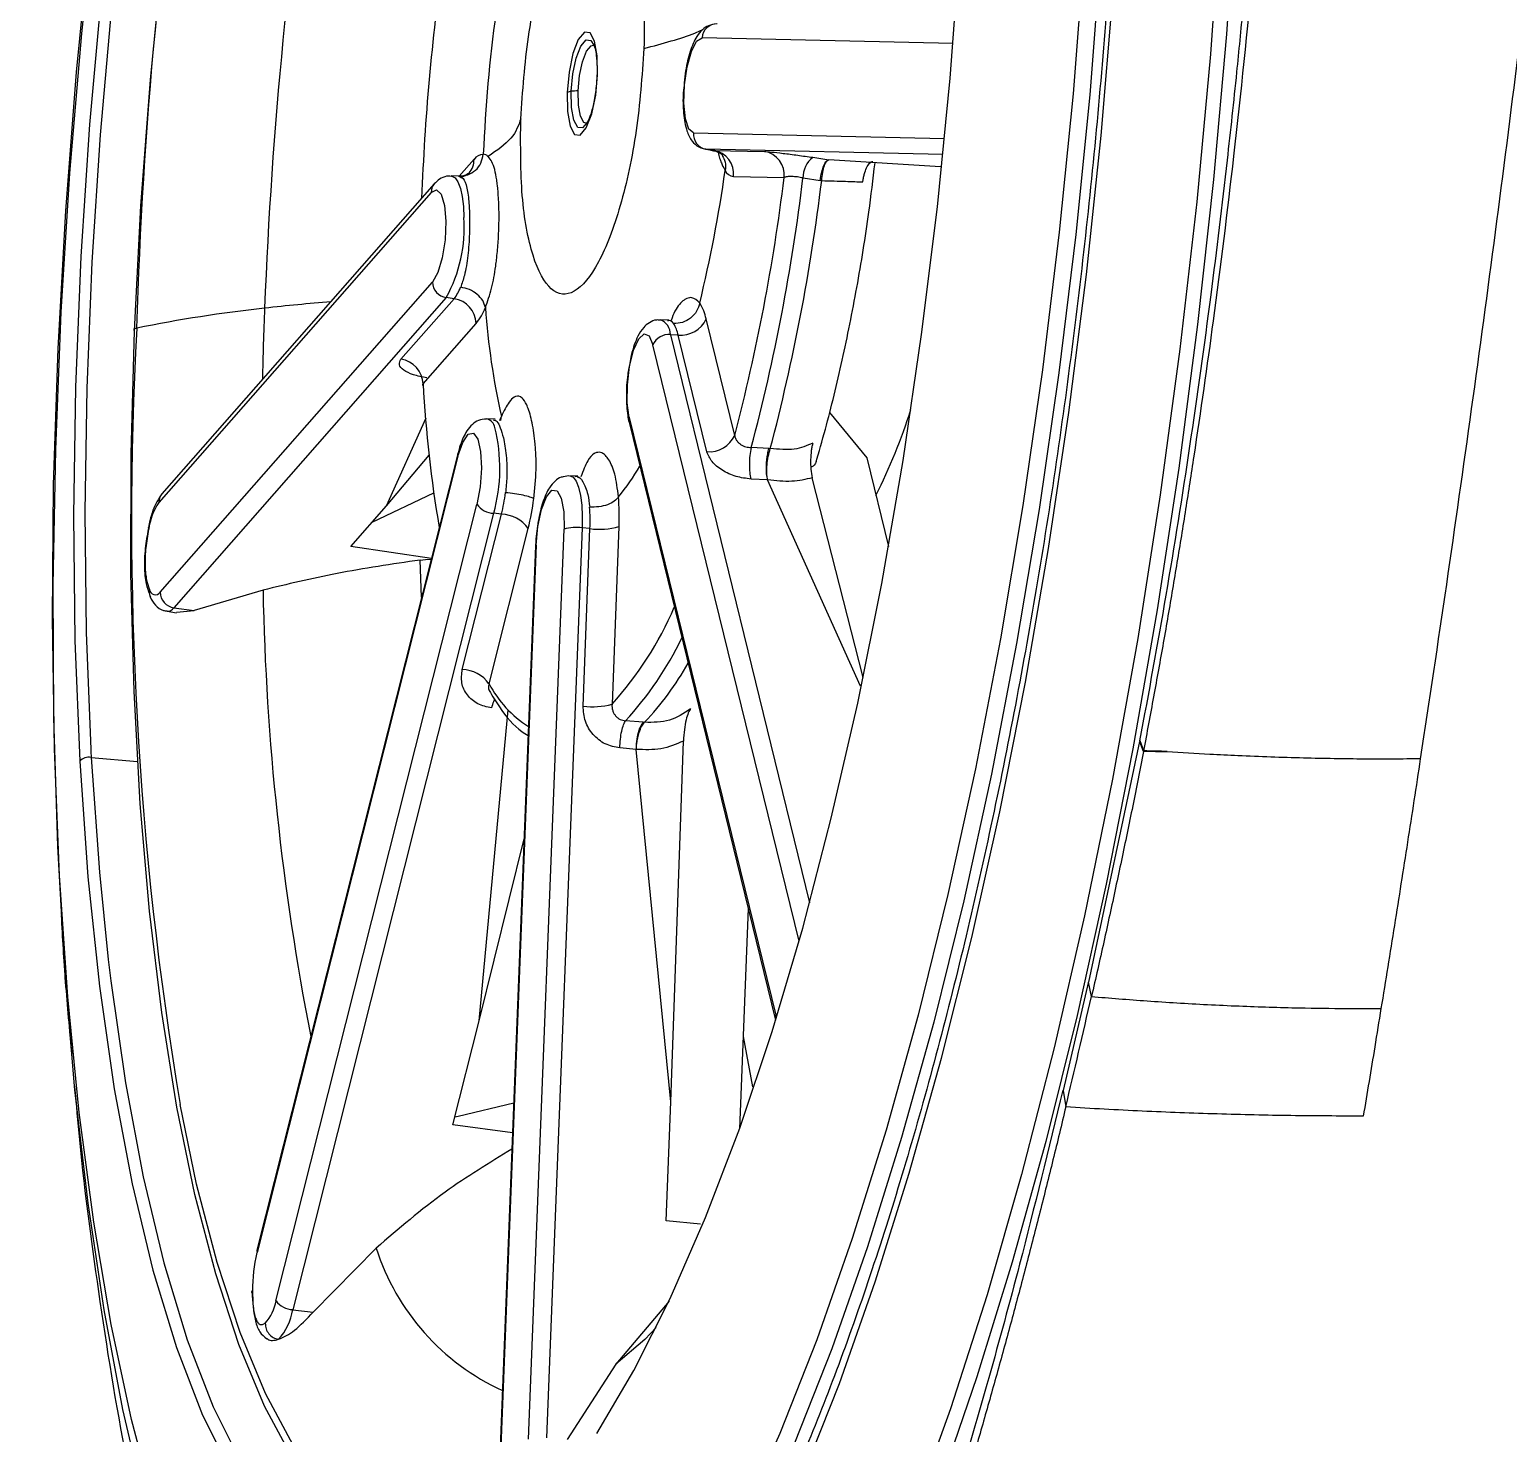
# Model space of a CAD drawing. Extents: x 526 to 610, y 679 to 808.
# Drawn here: x 600.71 to 602.635, y 717.731 to 719.559 of the extents above; entities that cross this region are included whole.
import ezdxf

# ---------------------------------------------------------------- set-up
doc = ezdxf.new("R2010")
doc.units = 0
doc.header["$MEASUREMENT"] = 0
doc.layers.add('1', color=4, linetype='Continuous')

# ---------------------------------------------------------------- blocks, each defined once
blk = doc.blocks.new('JETSETTER LX')
at = {"layer": '1', "color": 3, "linetype": 'Continuous', "lineweight": 25}
for p, q in [((75.785, 22.6638), (75.4582, 22.6712)), ((75.4472, 22.5473), (75.7739, 22.5398)), ((75.1613, 22.5128), (75.1419, 22.4907)), ((75.4625, 22.5261), (75.4725, 22.5246)), ((75.4633, 22.526), (75.4625, 22.5261)), ((75.4633, 22.526), (75.4733, 22.5245)), ((75.7718, 22.519), (75.4633, 22.526)), ((75.4725, 22.5246), (75.4733, 22.5245)), ((75.4733, 22.5245), (75.5394, 22.523)), ((75.6024, 22.5154), (75.6234, 22.5122)), ((75.7687, 22.503), (75.6234, 22.5122)), ((75.1419, 22.4907), (75.1532, 22.4925)), ((75.1095, 22.4808), (74.7549, 22.0769)), ((75.1416, 22.4907), (75.1315, 22.4911)), ((75.1419, 22.4907), (75.1447, 22.489)), ((75.4991, 22.4905), (75.5651, 22.489)), ((75.5897, 22.4885), (75.6121, 22.4852)), ((75.614, 22.4851), (75.6121, 22.4852)), ((75.1055, 22.4696), (74.7509, 22.0657)), ((74.7525, 21.9489), (75.1071, 22.3529)), ((75.1252, 22.3327), (74.7706, 21.9288)), ((75.0661, 22.2525), (75.1353, 22.3313)), ((75.1353, 22.3313), (75.1252, 22.3327)), ((75.4148, 22.3034), (75.404, 22.3038)), ((75.5007, 22.1532), (75.4635, 22.3051)), ((75.095, 22.2203), (75.1642, 22.2991)), ((75.4272, 22.2839), (75.417, 22.2844)), ((75.417, 22.2844), (75.5983, 21.5444)), ((75.4644, 22.132), (75.4272, 22.2839)), ((75.5845, 21.4946), (75.3943, 22.2712)), ((75.0472, 22.0613), (75.0991, 22.1762)), ((75.1887, 22.1742), (75.1779, 22.1746)), ((75.1964, 22.1727), (75.1969, 22.1779)), ((75.3631, 22.1703), (75.5538, 21.3916)), ((75.3634, 22.1767), (75.5541, 21.398)), ((75.624, 22.1829), (75.6726, 22.1242)), ((75.1401, 22.1291), (74.8784, 21.0918)), ((75.0472, 22.0613), (75.1028, 22.1273)), ((75.5452, 22.1363), (75.5224, 22.1374)), ((75.5452, 22.1363), (75.5471, 22.136)), ((75.1404, 22.1261), (74.8787, 21.0888)), ((75.6726, 22.1242), (75.7009, 22.0086)), ((75.2848, 22.1005), (75.2773, 22.0991)), ((75.2963, 22.1002), (75.2856, 22.1006)), ((75.5436, 22.0952), (75.5221, 22.0963)), ((75.6645, 21.8264), (75.5436, 22.0952)), ((75.668, 21.8379), (75.6017, 22.0979)), ((75.0285, 22.04), (75.1089, 22.0783)), ((74.9034, 21.0261), (75.1651, 22.0634)), ((75.1868, 22.0518), (74.9252, 21.0145)), ((75.0009, 22.0086), (75.0472, 22.0613)), ((75.146, 21.8482), (75.197, 22.0506)), ((75.197, 22.0506), (75.1868, 22.0518)), ((75.1808, 21.8297), (75.2318, 22.032)), ((75.2322, 20.8458), (75.2785, 22.0311)), ((75.3021, 22.0327), (75.2558, 20.8474)), ((75.3123, 22.0319), (75.3021, 22.0327)), ((75.3033, 21.8007), (75.3123, 22.0319)), ((75.35, 22.0344), (75.341, 21.8032)), ((75.1057, 21.9928), (75.0009, 22.0086)), ((75.2414, 22.0094), (75.1951, 20.8241)), ((75.2422, 22.0104), (75.1959, 20.8251)), ((75.093, 21.9425), (75.0911, 21.9909)), ((74.7393, 21.9443), (74.7401, 21.9417)), ((74.8865, 21.9517), (74.7969, 21.925)), ((74.7615, 21.9241), (74.7737, 21.9223)), ((74.7706, 21.9288), (74.7969, 21.925)), ((74.7737, 21.9229), (74.7969, 21.925)), ((75.168, 21.3907), (75.2058, 21.7956)), ((75.3816, 21.7797), (75.3586, 21.7815)), ((75.3816, 21.7797), (75.3834, 21.7795)), ((75.3726, 21.7443), (75.351, 21.7461)), ((75.4176, 21.285), (75.3726, 21.7443)), ((75.4176, 21.285), (75.4339, 21.755)), ((76.0279, 21.7545), (75.9613, 21.441)), ((76.0332, 21.7416), (76.0284, 21.7541)), ((76.0334, 21.7423), (76.0286, 21.7552)), ((74.6628, 21.7337), (74.7231, 21.7286)), ((75.168, 21.3907), (75.2265, 21.6278)), ((75.5182, 21.5371), (75.507, 21.2502)), ((75.9615, 21.4419), (75.9284, 21.3)), ((75.9653, 21.4224), (75.9615, 21.441)), ((75.555, 21.3948), (75.5541, 21.398)), ((75.1338, 21.2554), (75.168, 21.3907)), ((75.5117, 21.3705), (75.524, 21.3048)), ((75.9286, 21.3), (75.9319, 21.2785)), ((75.1407, 21.2665), (75.213, 21.2838)), ((75.4116, 21.1303), (75.4176, 21.285)), ((75.1364, 21.2657), (75.1407, 21.2665)), ((75.2115, 21.245), (75.1338, 21.2554)), ((75.4564, 21.1259), (75.4116, 21.1303)), ((75.0339, 21.0947), (74.9518, 21.0113)), ((74.9252, 21.0145), (74.9518, 21.0113)), ((75.4152, 21.0257), (75.3461, 20.9436)), ((75.3461, 20.9436), (75.2825, 20.8452))]:
    blk.add_line(p, q, dxfattribs=at)
at = {"layer": '1', "color": 3, "linetype": 'Continuous', "lineweight": 25, "flags": 128}
for points in [[(75.4345, 20.4951), (75.4869, 20.5837), (75.5384, 20.6843), (75.5885, 20.7961), (75.637, 20.9185), (75.6836, 21.0508), (75.728, 21.1922), (75.7701, 21.342), (75.8094, 21.4991), (75.8459, 21.6628), (75.8792, 21.8319), (75.9093, 22.0057), (75.9358, 22.183), (75.9587, 22.3627), (75.9779, 22.544), (75.9931, 22.7256)], [(75.9771, 22.7782), (75.963, 22.5966), (75.9449, 22.415), (75.9229, 22.2347), (75.8972, 22.0566), (75.8678, 21.882), (75.835, 21.7119), (75.7989, 21.5472), (75.7599, 21.3891), (75.7181, 21.2386), (75.6738, 21.0964), (75.6273, 20.9636), (75.5788, 20.8408), (75.5286, 20.729), (75.4772, 20.6287), (75.4247, 20.5406)], [(75.9554, 22.7788), (75.9414, 22.5983), (75.9234, 22.4179), (75.9015, 22.2386), (75.8759, 22.0617), (75.8467, 21.8881), (75.8141, 21.719), (75.7783, 21.5553), (75.7395, 21.3982), (75.698, 21.2485), (75.6539, 21.1072), (75.6077, 20.9752), (75.5595, 20.8532), (75.5096, 20.742), (75.4585, 20.6423), (75.4501, 20.6273)], [(74.6691, 22.8577), (74.65, 22.6765), (74.6347, 22.4949), (74.6234, 22.3139), (74.6162, 22.1347), (74.613, 21.9583), (74.6139, 21.7857), (74.619, 21.6179), (74.6281, 21.4559), (74.6412, 21.3007), (74.6582, 21.1531), (74.6791, 21.0141), (74.7037, 20.8844), (74.7319, 20.7648), (74.7634, 20.656), (74.7982, 20.5586), (74.836, 20.4732), (74.869, 20.4127)], [(74.9204, 20.3977), (74.8966, 20.4267), (74.8545, 20.4906), (74.815, 20.5675), (74.7785, 20.657), (74.7452, 20.7585), (74.7152, 20.8714), (74.6888, 20.995), (74.6661, 21.1285), (74.6472, 21.2711), (74.6323, 21.422), (74.6215, 21.5802), (74.6148, 21.7448), (74.6122, 21.9146), (74.6139, 22.0888), (74.6197, 22.2662), (74.6296, 22.4457), (74.6436, 22.6262), (74.6616, 22.8067)], [(75.321, 20.8533), (75.3695, 20.9352), (75.4169, 21.0291), (75.4629, 21.1346), (75.5072, 21.2507), (75.5494, 21.3767), (75.5893, 21.5116), (75.6265, 21.6545), (75.6609, 21.8044), (75.6921, 21.9601), (75.7199, 22.1205), (75.7441, 22.2846), (75.7646, 22.4511), (75.7812, 22.6187), (75.7938, 22.7864)], [(74.689, 22.7111), (74.6743, 22.5448), (74.6636, 22.3789), (74.6571, 22.2148), (74.6546, 22.0536), (74.6563, 21.8964), (74.6622, 21.7444)], [(74.7191, 22.2896), (74.7274, 22.4524), (74.7398, 22.6163), (74.7561, 22.7802), (74.7762, 22.9428), (74.8, 23.1031), (74.8272, 23.2599), (74.8578, 23.412), (74.8914, 23.5584), (74.9279, 23.6979), (74.9669, 23.8296), (75.0082, 23.9526), (75.0516, 24.0659), (75.0966, 24.1687), (75.1429, 24.2603), (75.1903, 24.3401), (75.2383, 24.4074), (75.2867, 24.4618), (75.3351, 24.5029), (75.3831, 24.5303), (75.428, 24.5436)], [(75.1258, 24.3843), (75.076, 24.3), (75.0273, 24.2029), (74.9801, 24.0938), (74.9348, 23.9734), (74.8917, 23.8427), (74.8511, 23.7027), (74.8133, 23.5545), (74.7787, 23.3991), (74.7474, 23.2378), (74.7198, 23.0718), (74.696, 22.9023), (74.6762, 22.7307), (74.6605, 22.5582), (74.6492, 22.3862), (74.6422, 22.216), (74.6397, 22.0488), (74.6415, 21.886), (74.6479, 21.7287)], [(76.1539, 22.865), (76.141, 22.676), (76.1241, 22.4866), (76.1034, 22.2978), (76.0789, 22.1106), (76.0508, 21.926), (76.0193, 21.7451), (75.9844, 21.5687), (75.9465, 21.3978), (75.9057, 21.2334), (75.8622, 21.0762), (75.8162, 20.9272), (75.7681, 20.7871)], [(76.1392, 23.7629), (76.1466, 23.5878), (76.1498, 23.4071), (76.1487, 23.2219), (76.1434, 23.0333), (76.1338, 22.8423), (76.1201, 22.6499), (76.1023, 22.4573), (76.0805, 22.2655), (76.0549, 22.0756), (76.0255, 21.8886), (75.9926, 21.7056), (75.9563, 21.5276), (75.9168, 21.3557), (75.8744, 21.1907), (75.8293, 21.0337), (75.7817, 20.8854), (75.7319, 20.7467), (75.6802, 20.6184), (75.6268, 20.5012), (75.5722, 20.3957), (75.5165, 20.3026)], [(75.3222, 22.6227), (75.3217, 22.6475), (75.3182, 22.6667), (75.3124, 22.6775), (75.305, 22.6783), (75.2971, 22.6688), (75.2901, 22.6506), (75.285, 22.6265), (75.2825, 22.6)], [(75.2878, 22.6014), (75.29, 22.624), (75.2944, 22.6447), (75.3004, 22.6603), (75.3071, 22.6684), (75.3134, 22.6677), (75.3174, 22.6614)], [(75.4472, 22.5473), (75.4409, 22.5521), (75.4365, 22.5657), (75.4345, 22.5859), (75.4352, 22.6097), (75.4387, 22.6333), (75.4443, 22.6534), (75.4511, 22.6667), (75.4582, 22.6712)], [(75.2968, 22.6019), (75.2987, 22.6218), (75.3026, 22.6399), (75.3078, 22.6536), (75.3137, 22.6607), (75.3169, 22.6613)], [(75.2825, 22.6), (75.283, 22.5752), (75.2864, 22.556), (75.2923, 22.5451), (75.2997, 22.5444), (75.3075, 22.5538), (75.3145, 22.572), (75.3197, 22.5962), (75.3222, 22.6227)], [(75.3088, 22.5609), (75.3026, 22.5538), (75.2963, 22.5544), (75.2912, 22.5637), (75.2883, 22.5802), (75.2878, 22.6014)], [(75.3082, 22.5596), (75.3042, 22.5608), (75.2998, 22.5689), (75.2972, 22.5834), (75.2968, 22.6019)], [(75.1055, 22.4696), (75.1126, 22.4732), (75.1187, 22.4673), (75.1229, 22.4528), (75.1246, 22.4321), (75.1235, 22.4081), (75.1198, 22.3847), (75.114, 22.3653), (75.1071, 22.3529)], [(75.1315, 22.4911), (75.1324, 22.491), (75.1366, 22.4887), (75.1404, 22.4833), (75.1436, 22.475), (75.146, 22.4643), (75.1475, 22.4514), (75.1482, 22.437)], [(75.0613, 20.6908), (75.048, 20.6965), (75.0048, 20.7245), (74.9636, 20.7661), (74.9248, 20.821), (74.8886, 20.8889), (74.8552, 20.9691), (74.8249, 21.0612), (74.7979, 21.1645), (74.7744, 21.2782), (74.7546, 21.4015), (74.7386, 21.5335), (74.7266, 21.6734), (74.7186, 21.82), (74.7146, 21.9723), (74.7148, 22.1292), (74.7191, 22.2896)], [(74.722, 22.2929), (74.7207, 22.2925), (74.7197, 22.2922), (74.7189, 22.2918), (74.7184, 22.2914), (74.7181, 22.291), (74.7182, 22.2905), (74.7185, 22.2901), (74.7191, 22.2896)], [(75.3634, 22.1767), (75.3608, 22.1957), (75.361, 22.219), (75.3639, 22.243), (75.369, 22.2641), (75.3757, 22.2791), (75.3828, 22.2857), (75.3893, 22.283), (75.3943, 22.2712)], [(75.1969, 22.1779), (75.1955, 22.1746), (75.1945, 22.1723)], [(75.1404, 22.1261), (75.1465, 22.1441), (75.1535, 22.1547), (75.1605, 22.1561), (75.1662, 22.1482), (75.1699, 22.1321), (75.171, 22.1104), (75.1693, 22.0862), (75.1651, 22.0634)], [(75.1404, 22.1261), (75.14, 22.1279), (75.1401, 22.1291)], [(75.2854, 22.1006), (75.286, 22.1006), (75.2903, 22.0986), (75.2941, 22.0935), (75.2973, 22.0856), (75.2998, 22.0751), (75.3015, 22.0625), (75.3022, 22.0481), (75.3021, 22.0327)], [(75.2422, 22.0104), (75.2445, 22.0346), (75.2492, 22.0566), (75.2556, 22.0732), (75.2628, 22.0819), (75.2695, 22.0812), (75.2749, 22.0713), (75.2781, 22.0537), (75.2785, 22.0311)], [(75.2422, 22.0104), (75.2415, 22.0097), (75.2414, 22.0094)], [(74.6479, 21.7287), (74.6586, 21.5782), (74.6736, 21.4357), (74.6927, 21.3021), (74.716, 21.1786), (74.743, 21.066), (74.7738, 20.9652), (74.8079, 20.8771), (74.8453, 20.8021), (74.8855, 20.741), (74.9282, 20.6942), (74.9732, 20.6621), (75.0001, 20.6503)], [(74.6628, 21.7337), (74.6734, 21.5843), (74.6849, 21.4708)], [(74.6849, 21.4708), (74.6883, 21.4427), (74.7073, 21.31), (74.7304, 21.1873), (74.7573, 21.0755), (74.7878, 20.9754), (74.8217, 20.8878), (74.8588, 20.8134), (74.8987, 20.7528), (74.9412, 20.7063), (74.9859, 20.6743), (75.0325, 20.6572), (75.0807, 20.6549), (75.13, 20.6677), (75.1801, 20.6952), (75.2306, 20.7374), (75.2427, 20.7496)], [(75.1624, 20.7055), (75.1381, 20.7002), (75.0923, 20.7004), (75.0478, 20.7145), (75.0051, 20.7422), (74.9643, 20.7835), (74.9258, 20.8379), (74.8899, 20.9051), (74.8568, 20.9846), (74.8268, 21.0758), (74.8001, 21.1781), (74.7785, 21.2816)], [(74.8784, 21.0918), (74.8783, 21.0906), (74.8787, 21.0888)], [(75.3986, 20.9912), (75.3835, 20.9757), (75.3461, 20.9436)]]:
    blk.add_lwpolyline(points, dxfattribs=at)
at = {"layer": '1', "color": 3, "linetype": 'Continuous', "lineweight": 25}
for centre, radius, start, end in [((80.6414, 22.1226), 5.9219, 163.30831, 178.35221), ((80.9076, 22.082), 6.0237, 171.08925, 177.74652), ((78.0854, 22.3487), 2.9945, 171.8906, 177.8304), ((77.2018, 22.4321), 2.0303, 172.3187, 177.5365), ((75.4774, 22.6699), 0.0192, 88.8358, 176.0484), ((75.2893, 22.5848), 0.0166, 94.9283, 114.2358), ((75.2967, 22.5304), 0.0715, 89.8974, 97.1138), ((75.4666, 22.5452), 0.0195, 173.9345, 260.3106), ((75.1349, 22.5121), 0.0264, 319.0404, 1.4328), ((75.1739, 22.5039), 0.0154, 92.0927, 145.0382), ((75.4681, 22.4938), 0.0312, 353.9345, 80.3106), ((75.5341, 22.4923), 0.0312, 353.9345, 80.3106), ((75.6232, 22.489), 0.0336, 128.3168, 180.9548), ((73.7605, 22.74), 1.7446, 346.2609, 352.0355), ((75.5009, 22.5044), 0.014, 205.9704, 262.4252), ((75.122, 22.47), 0.0165, 139.023, 181.4329), ((73.0194, 22.8029), 2.565, 345.3266, 352.9699), ((72.9858, 22.8056), 2.6231, 345.2412, 353.0553), ((73.0099, 22.8033), 2.6235, 345.2643, 353.0322), ((74.9587, 22.4241), 0.1899, 331.2277, 3.8781), ((75.1283, 22.3537), 0.0212, 182.3274, 261.5591), ((75.092, 22.366), 0.0555, 321.2189, 339.1057), ((75.0835, 20.5271), 1.8024, 96.2092, 101.5703), ((80.5744, 22.0965), 5.6902, 177.7601, 178.6972), ((75.2084, 19.4949), 2.842, 94.7149, 96.4609), ((75.1303, 22.2977), 0.0339, 2.3274, 81.5591), ((75.1044, 22.3471), 0.0767, 321.2189, 339.1059), ((76.1182, 22.3856), 0.9444, 183.9959, 192.6992), ((75.4032, 22.2926), 0.0616, 11.6308, 32.3508), ((75.3967, 22.2849), 0.0203, 358.7127, 68.8625), ((75.4306, 22.3198), 0.0361, 264.6284, 335.8421), ((79.3302, 22.0431), 4.6149, 176.8983, 189.4983), ((75.4149, 22.262), 0.0226, 84.6284, 155.8421), ((75.3835, 22.2749), 0.0446, 11.6313, 32.3482), ((75.0611, 22.2189), 0.0339, 2.3274, 81.5591), ((76.7183, 22.3071), 1.6256, 183.0622, 189.6967), ((74.9977, 22.4203), 0.7688, 333.3195, 342.3313), ((75.1747, 22.1611), 0.0139, 9.5105, 76.3499), ((75.3744, 22.173), 0.0116, 161.1245, 193.4699), ((74.9758, 22.1104), 0.2191, 344.4782, 13.9996), ((75.4678, 22.168), 0.0361, 264.6284, 335.8421), ((75.1289, 22.2547), 0.2856, 320.527, 330.3171), ((74.7674, 22.0661), 0.0165, 139.0992, 181.4322), ((74.9518, 22.1115), 0.2527, 346.0534, 352.5351), ((74.893, 22.1162), 0.3491, 346.0535, 352.537), ((75.0205, 22.0484), 0.3299, 357.5699, 4.3034), ((74.8194, 22.0196), 0.0826, 146.0445, 171.8955), ((75.1878, 22.0797), 0.0279, 215.7713, 268.131), ((75.1956, 22.0059), 0.0447, 35.7713, 88.131), ((75.0737, 22.042), 0.2388, 357.57, 4.3012), ((75.2941, 21.9761), 0.0572, 81.959, 105.7751), ((75.3251, 22.1225), 0.0916, 261.959, 285.7751), ((74.7463, 21.9533), 0.00759, 184.9171, 325.1432), ((74.7737, 21.9498), 0.0212, 182.3274, 261.5591), ((78.232, 22.0158), 3.3461, 181.0982, 191.1201), ((74.7618, 21.9346), 0.0105, 268.3717, 326.2458), ((75.0026, 22.1101), 0.4568, 317.796, 336.6858), ((75.0375, 22.0786), 0.4374, 317.2284, 334.3676), ((75.1445, 21.8036), 0.0447, 35.7713, 88.131), ((75.0994, 22.0471), 0.3902, 316.7105, 330.7787), ((75.3111, 21.8986), 0.1474, 207.8746, 237.6468), ((75.3161, 21.8913), 0.0916, 261.959, 285.7751), ((79.6551, 22.0098), 5, 183.0426, 183.1649), ((74.6595, 21.7188), 0.0153, 77.7615, 139.4527), ((75.5651, 21.3943), 0.0116, 161.125, 193.4415), ((75.0827, 21.0392), 0.21, 166.3423, 180.0638), ((75.3257, 21.1878), 0.3063, 197.6989, 245.4445), ((74.8482, 21.0345), 0.0559, 317.5352, 351.3325), ((74.9261, 21.0424), 0.0279, 215.7713, 268.131), ((74.8525, 21.0256), 0.0735, 317.5352, 351.3325)]:
    blk.add_arc(centre, radius, start, end, dxfattribs=at)
for points, knots in [([(76.3436, 31.9002), (76.3492, 31.8663), (76.3604, 31.7985), (76.3767, 31.6969), (76.3927, 31.5955), (76.4083, 31.4943), (76.4236, 31.3933), (76.4385, 31.2926), (76.453, 31.192), (76.4671, 31.0916), (76.481, 30.9915), (76.4944, 30.8915), (76.5075, 30.7918), (76.5203, 30.6923), (76.5327, 30.593), (76.5447, 30.494), (76.5565, 30.3951), (76.5678, 30.2965), (76.5789, 30.1981), (76.5896, 30.1), (76.5999, 30.002), (76.61, 29.9043), (76.6197, 29.8069), (76.6291, 29.7096), (76.6381, 29.6126), (76.6469, 29.5159), (76.6553, 29.4193), (76.6634, 29.3231), (76.6712, 29.227), (76.6787, 29.1312), (76.6858, 29.0357), (76.6927, 28.9403), (76.6993, 28.8453), (76.7055, 28.7505), (76.7115, 28.6559), (76.7171, 28.5616), (76.7225, 28.4675), (76.7276, 28.3737), (76.7324, 28.2801), (76.7369, 28.1868), (76.7411, 28.0938), (76.745, 28.001), (76.7487, 27.9084), (76.7521, 27.8162), (76.7552, 27.7241), (76.758, 27.6324), (76.7606, 27.5409), (76.7628, 27.4496), (76.7649, 27.3587), (76.7666, 27.268), (76.7681, 27.1775), (76.7694, 27.0873), (76.7704, 26.9974), (76.7711, 26.9078), (76.7719, 26.7623), (76.7719, 26.5614), (76.7699, 26.3055), (76.7659, 26.0511), (76.7599, 25.7982), (76.752, 25.5469), (76.7422, 25.2971), (76.7306, 25.0489), (76.7172, 24.8021), (76.702, 24.5569), (76.6851, 24.3133), (76.6665, 24.0711), (76.6462, 23.8305), (76.6242, 23.5913), (76.6007, 23.3537), (76.5756, 23.1176), (76.549, 22.883), (76.5209, 22.6499), (76.4913, 22.4183), (76.4602, 22.1882), (76.4278, 21.9595), (76.4049, 21.8077), (76.3935, 21.732)], [0, 0, 0, 0, 0.010103, 0.020181, 0.030234, 0.040262, 0.050265, 0.060242, 0.070194, 0.08012, 0.090021, 0.099897, 0.109747, 0.119571, 0.12937, 0.139143, 0.148891, 0.158613, 0.168309, 0.177979, 0.187623, 0.197242, 0.206835, 0.216402, 0.225942, 0.235457, 0.244946, 0.254409, 0.263846, 0.273257, 0.282641, 0.292, 0.301332, 0.310639, 0.319919, 0.329172, 0.3384, 0.347601, 0.356776, 0.365925, 0.375047, 0.384144, 0.393213, 0.402257, 0.411274, 0.420265, 0.429229, 0.438167, 0.447078, 0.455963, 0.464822, 0.473654, 0.48246, 0.491239, 0.499993, 0.525205, 0.550268, 0.575184, 0.599953, 0.624577, 0.649058, 0.673397, 0.697595, 0.721655, 0.745576, 0.769361, 0.793011, 0.816527, 0.839911, 0.863164, 0.886287, 0.909282, 0.932149, 0.95489, 0.977507, 1, 1, 1, 1]), ([(76.0334, 21.7423), (76.0357, 21.7541), (76.0401, 21.7776), (76.0466, 21.8128), (76.053, 21.848), (76.0593, 21.8831), (76.0654, 21.9181), (76.0713, 21.953), (76.0771, 21.9878), (76.0828, 22.0225), (76.0883, 22.0571), (76.0937, 22.0916), (76.1062, 22.1732), (76.1264, 22.3148), (76.1528, 22.5275), (76.1735, 22.7299), (76.1897, 22.9224), (76.2018, 23.1002), (76.2209, 23.4868), (76.2212, 23.868), (76.2027, 24.224), (76.1894, 24.4005), (76.1725, 24.5686), (76.1525, 24.7261), (76.1291, 24.8801), (76.1022, 25.0302), (76.0711, 25.1772), (76.0249, 25.3648), (75.9624, 25.5682), (75.8917, 25.7429), (75.8345, 25.8583), (75.7923, 25.931), (75.7444, 26.0024), (75.6892, 26.0711), (75.6211, 26.1349), (75.5512, 26.1796), (75.4864, 26.2024), (75.4274, 26.2087), (75.3557, 26.2016), (75.2658, 26.1652), (75.1782, 26.0933), (75.1083, 26.0138), (75.0367, 25.917), (74.9513, 25.7713), (74.8706, 25.5956), (74.8108, 25.4432), (74.7506, 25.2736), (74.6933, 25.0878), (74.6394, 24.8878), (74.5878, 24.6787), (74.5397, 24.4563), (74.4955, 24.2235), (74.464, 24.0425), (74.4349, 23.8593), (74.4091, 23.6803), (74.3846, 23.4922), (74.3634, 23.3114), (74.3421, 23.1087), (74.3255, 22.9289), (74.3087, 22.7201), (74.2978, 22.5596), (74.2898, 22.4209), (74.2855, 22.3377), (74.2817, 22.2588), (74.2785, 22.184), (74.2767, 22.1357), (74.2758, 22.1123)], [0, 0, 0, 0, 0.002902, 0.00579, 0.008665, 0.011526, 0.014374, 0.017208, 0.020029, 0.022836, 0.02563, 0.028411, 0.031179, 0.045332, 0.062469, 0.082126, 0.09369, 0.108576, 0.124849, 0.187304, 0.202872, 0.218461, 0.234991, 0.249749, 0.263882, 0.281029, 0.296609, 0.312181, 0.34626, 0.374727, 0.390656, 0.405887, 0.416943, 0.437156, 0.458033, 0.479296, 0.49963, 0.515124, 0.530904, 0.562207, 0.593381, 0.607973, 0.624661, 0.658144, 0.687146, 0.702769, 0.718426, 0.749732, 0.765344, 0.780918, 0.812177, 0.827834, 0.843489, 0.859516, 0.87467, 0.888347, 0.90593, 0.918673, 0.937238, 0.948976, 0.968494, 0.975444, 0.982069, 0.988371, 0.994348, 1, 1, 1, 1]), ([(74.4799, 22.1337), (74.4849, 22.2545), (74.4952, 22.5007), (74.5191, 22.8317), (74.5454, 23.1188), (74.5717, 23.3619), (74.5976, 23.569), (74.6219, 23.7428), (74.6429, 23.8813), (74.6651, 24.0178), (74.6887, 24.1521), (74.7159, 24.2973), (74.7375, 24.4038), (74.7525, 24.4743), (74.7577, 24.4982), (74.763, 24.5223), (74.7684, 24.5468), (74.774, 24.5716), (74.7784, 24.5909), (74.7832, 24.6115), (74.7896, 24.6392), (74.7988, 24.6776), (74.8098, 24.7226), (74.822, 24.7708), (74.8364, 24.826), (74.8562, 24.8992), (74.8792, 24.98), (74.9033, 25.0593), (74.9249, 25.1269), (74.947, 25.1931), (74.9707, 25.2601), (74.9944, 25.3234), (75.0242, 25.3988), (75.0614, 25.4852), (75.1072, 25.58), (75.1536, 25.6646), (75.2065, 25.7492), (75.2653, 25.8276), (75.3309, 25.896), (75.3976, 25.9463), (75.4654, 25.9782), (75.5328, 25.9914), (75.5981, 25.9847), (75.6463, 25.9707), (75.6721, 25.9536), (75.6774, 25.9501)], [0, 0, 0, 0, 0.058693, 0.119579, 0.159273, 0.197975, 0.238665, 0.262317, 0.286046, 0.309853, 0.333741, 0.357709, 0.389035, 0.39352, 0.398095, 0.402758, 0.40751, 0.41235, 0.41728, 0.418936, 0.424506, 0.433784, 0.44203, 0.451928, 0.463479, 0.476685, 0.498687, 0.516726, 0.530794, 0.546284, 0.564745, 0.58129, 0.595915, 0.626155, 0.656078, 0.685683, 0.714966, 0.75554, 0.79418, 0.833913, 0.874477, 0.914208, 0.953097, 0.990402, 1, 1, 1, 1]), ([(75.6856, 25.9463), (75.697, 25.9382), (75.7179, 25.9234), (75.7475, 25.8918), (75.772, 25.8609), (75.7927, 25.8315), (75.8108, 25.8037), (75.8301, 25.7716), (75.8513, 25.7337), (75.8759, 25.6855), (75.9023, 25.6285), (75.9285, 25.566), (75.9532, 25.5016), (75.9813, 25.4214), (76.0122, 25.3233), (76.0463, 25.1987), (76.0795, 25.0583), (76.1125, 24.8929), (76.1437, 24.6999), (76.171, 24.4784), (76.1916, 24.2368), (76.2042, 23.9873), (76.2094, 23.742), (76.2081, 23.5051), (76.2015, 23.279), (76.1922, 23.096), (76.183, 22.9575), (76.1759, 22.8635), (76.1691, 22.7821), (76.162, 22.7046), (76.1533, 22.6159), (76.1399, 22.4914), (76.1202, 22.3286), (76.0937, 22.1394), (76.063, 21.9453), (76.0397, 21.8184), (76.028, 21.7552)], [0, 0, 0, 0, 0.037797, 0.069485, 0.095027, 0.114366, 0.132088, 0.147584, 0.165803, 0.186759, 0.210168, 0.233206, 0.255161, 0.276023, 0.310381, 0.342887, 0.378713, 0.418221, 0.461394, 0.508255, 0.558054, 0.606062, 0.651504, 0.694355, 0.73459, 0.772079, 0.790711, 0.807085, 0.8212, 0.833102, 0.847454, 0.867333, 0.897854, 0.932219, 0.966266, 1, 1, 1, 1]), ([(75.5747, 24.9269), (75.5823, 24.9261), (75.6024, 24.9239), (75.6357, 24.9082), (75.675, 24.88), (75.7143, 24.8383), (75.7519, 24.7855), (75.7879, 24.7214), (75.822, 24.6459), (75.854, 24.5595), (75.8835, 24.4624), (75.9103, 24.3553), (75.9341, 24.2386), (75.9549, 24.113), (75.9725, 23.9793), (75.9866, 23.8381), (75.9972, 23.6903), (76.0043, 23.5367), (76.0078, 23.3781), (76.0077, 23.2153), (76.0039, 23.0493), (75.9966, 22.8809), (75.9856, 22.7111), (75.9711, 22.5406), (75.9531, 22.3706), (75.9318, 22.2018), (75.9073, 22.0352), (75.8797, 21.8717), (75.8491, 21.7121), (75.8157, 21.5573), (75.7797, 21.4081), (75.7413, 21.2654), (75.7008, 21.1299), (75.6583, 21.0024), (75.6141, 20.8835), (75.5686, 20.7739), (75.5219, 20.6745), (75.4767, 20.5889), (75.4469, 20.5411), (75.4332, 20.519)], [0, 0, 0, 0, 0.016451, 0.043668, 0.072548, 0.100142, 0.127204, 0.154154, 0.181123, 0.208175, 0.235321, 0.262551, 0.289851, 0.317207, 0.344606, 0.37204, 0.399501, 0.426982, 0.45448, 0.48199, 0.509509, 0.537036, 0.564567, 0.592102, 0.619637, 0.647172, 0.674705, 0.702232, 0.729754, 0.757267, 0.784768, 0.812255, 0.839723, 0.867167, 0.894581, 0.921956, 0.949283, 0.976548, 1, 1, 1, 1]), ([(75.4775, 22.6892), (75.4736, 22.6887), (75.4663, 22.6878), (75.4576, 22.6812), (75.4495, 22.671), (75.4425, 22.6541), (75.4369, 22.6323), (75.4356, 22.6177), (75.4351, 22.6123)], [0, 0, 0, 0, 0.121981, 0.231458, 0.371999, 0.617927, 0.860004, 1, 1, 1, 1]), ([(75.3826, 22.6572), (75.4068, 22.6636), (75.4356, 22.6713), (75.4553, 22.6801), (75.4585, 22.6815)], [0, 0, 0, 0, 0.838557, 1, 1, 1, 1]), ([(75.3171, 22.6621), (75.3171, 22.6622), (75.3172, 22.6622), (75.3176, 22.661), (75.3176, 22.6609)], [0, 0, 0, 0, 0.895874, 1, 1, 1, 1]), ([(75.3176, 22.6609), (75.318, 22.6598), (75.319, 22.657), (75.3208, 22.6475), (75.3217, 22.635), (75.3214, 22.6254), (75.3214, 22.6217)], [0, 0, 0, 0, 0.185801, 0.452252, 0.784284, 1, 1, 1, 1]), ([(75.3214, 22.6217), (75.3211, 22.6172), (75.3204, 22.6055), (75.3176, 22.5874), (75.3136, 22.5719), (75.3101, 22.5632), (75.309, 22.5614), (75.3087, 22.561)], [0, 0, 0, 0, 0.183227, 0.470182, 0.726578, 0.942266, 1, 1, 1, 1]), ([(75.4351, 22.6123), (75.4346, 22.608), (75.4329, 22.5945), (75.4338, 22.5717), (75.4373, 22.5511), (75.4436, 22.5376), (75.4533, 22.528), (75.4615, 22.5265), (75.4656, 22.5258)], [0, 0, 0, 0, 0.105619, 0.335711, 0.578978, 0.755266, 0.87877, 1, 1, 1, 1]), ([(75.2221, 22.5655), (75.2192, 22.557), (75.2133, 22.5401), (75.1909, 22.5243), (75.1797, 22.5164)], [0, 0, 0, 0, 0.499842, 1, 1, 1, 1]), ([(75.3087, 22.561), (75.3082, 22.5601), (75.3072, 22.5585), (75.3074, 22.5588), (75.3075, 22.5589)], [0, 0, 0, 0, 0.626505, 1, 1, 1, 1]), ([(75.1797, 22.5164), (75.1787, 22.5172), (75.1768, 22.5189), (75.1745, 22.5192), (75.1733, 22.5193)], [0, 0, 0, 0, 0.499334, 1, 1, 1, 1]), ([(75.1761, 22.3197), (75.1789, 22.3278), (75.1845, 22.3433), (75.1882, 22.3639), (75.1899, 22.3767), (75.1912, 22.3865), (75.1928, 22.4032), (75.1935, 22.4195), (75.1938, 22.4295), (75.1939, 22.4391), (75.1938, 22.45), (75.1931, 22.465), (75.1922, 22.4762), (75.1899, 22.4939), (75.1862, 22.5082), (75.1814, 22.5143), (75.1797, 22.5164)], [0, 0, 0, 0, 0.13477, 0.26043, 0.264026, 0.294684, 0.38158, 0.463779, 0.488703, 0.502895, 0.581085, 0.624602, 0.703977, 0.744159, 0.911384, 1, 1, 1, 1]), ([(75.4697, 22.5248), (75.4741, 22.5238), (75.4819, 22.5221), (75.4847, 22.5181), (75.4848, 22.518), (75.4848, 22.518)], [0, 0, 0, 0, 0.517253, 0.90544, 1, 1, 1, 1]), ([(75.4793, 22.5218), (75.4799, 22.5192), (75.4807, 22.5152), (75.4826, 22.5101), (75.4849, 22.5042), (75.487, 22.5005), (75.4883, 22.4982)], [0, 0, 0, 0, 0.24155, 0.365531, 0.612474, 1, 1, 1, 1]), ([(75.4846, 22.5179), (75.4861, 22.5151), (75.4894, 22.5091), (75.4887, 22.502), (75.4883, 22.4982)], [0, 0, 0, 0, 0.4666, 1, 1, 1, 1]), ([(75.5394, 22.523), (75.542, 22.5228), (75.5473, 22.5225), (75.5633, 22.5207), (75.5828, 22.5182), (75.5959, 22.5163), (75.6024, 22.5154)], [0, 0, 0, 0, 0.251951, 0.502669, 0.752039, 1, 1, 1, 1]), ([(75.6121, 22.4852), (75.6127, 22.4889), (75.6139, 22.4963), (75.6168, 22.5053), (75.6201, 22.5113), (75.6224, 22.5119), (75.6234, 22.5122)], [0, 0, 0, 0, 0.250648, 0.500839, 0.765342, 1, 1, 1, 1]), ([(75.614, 22.4851), (75.6144, 22.4887), (75.6151, 22.4961), (75.6175, 22.5049), (75.6205, 22.5111), (75.6224, 22.5119), (75.6234, 22.5122)], [0, 0, 0, 0, 0.247437, 0.494869, 0.744595, 1, 1, 1, 1]), ([(75.1546, 22.4946), (75.1545, 22.4944), (75.1541, 22.494), (75.1475, 22.4906), (75.1422, 22.4907), (75.1407, 22.4908)], [0, 0, 0, 0, 0.325422, 0.809908, 1, 1, 1, 1]), ([(75.1525, 22.4924), (75.1512, 22.4918), (75.1487, 22.4906), (75.146, 22.49), (75.1446, 22.4897)], [0, 0, 0, 0, 0.509054, 1, 1, 1, 1]), ([(75.6062, 22.1168), (75.6104, 22.1315), (75.6228, 22.1744), (75.6412, 22.2503), (75.6602, 22.3452), (75.6744, 22.4318), (75.6809, 22.4869), (75.6835, 22.5084)], [0, 0, 0, 0, 0.125978, 0.367552, 0.607687, 0.846747, 1, 1, 1, 1]), ([(75.6676, 22.4833), (75.6678, 22.485), (75.6683, 22.4885), (75.6699, 22.4951), (75.6725, 22.5025), (75.6765, 22.5089), (75.6792, 22.5097), (75.6807, 22.5101)], [0, 0, 0, 0, 0.1021878, 0.2074826, 0.4360423, 0.6986997, 1, 1, 1, 1]), ([(75.1314, 22.4905), (75.1294, 22.4907), (75.124, 22.4912), (75.1159, 22.4871), (75.1117, 22.4829), (75.1095, 22.4808)], [0, 0, 0, 0, 0.220512, 0.608856, 1, 1, 1, 1]), ([(75.1447, 22.489), (75.1455, 22.4887), (75.1487, 22.4872), (75.1523, 22.4764), (75.1549, 22.458), (75.1553, 22.4429), (75.1554, 22.4364)], [0, 0, 0, 0, 0.107689, 0.434927, 0.759183, 1, 1, 1, 1]), ([(75.5897, 22.4885), (75.5873, 22.489), (75.5836, 22.4897), (75.5787, 22.4902), (75.5751, 22.4905), (75.5718, 22.4905), (75.5689, 22.4902), (75.5666, 22.4898), (75.5656, 22.4892), (75.5651, 22.489)], [0, 0, 0, 0, 0.235018, 0.355415, 0.478052, 0.60341, 0.731933, 0.864013, 1, 1, 1, 1]), ([(75.614, 22.4851), (75.625, 22.4848), (75.6468, 22.4842), (75.6607, 22.4836), (75.6676, 22.4833)], [0, 0, 0, 0, 0.5056573, 1, 1, 1, 1]), ([(75.1554, 22.4364), (75.1555, 22.4296), (75.1555, 22.4137), (75.1536, 22.3872), (75.1497, 22.3628), (75.1456, 22.3511), (75.1439, 22.3462)], [0, 0, 0, 0, 0.213316, 0.499971, 0.789786, 1, 1, 1, 1]), ([(75.4552, 22.3256), (75.4519, 22.3288), (75.4469, 22.3337), (75.4395, 22.3322), (75.4321, 22.3279), (75.4245, 22.32), (75.4195, 22.3072), (75.4179, 22.303)], [0, 0, 0, 0, 0.305298, 0.467292, 0.556062, 0.855007, 1, 1, 1, 1]), ([(75.4039, 22.3032), (75.4022, 22.3034), (75.3971, 22.304), (75.389, 22.3002), (75.3809, 22.2931), (75.373, 22.2804), (75.3662, 22.2615), (75.3634, 22.2438), (75.3622, 22.2364)], [0, 0, 0, 0, 0.056971, 0.177291, 0.302744, 0.484129, 0.785997, 1, 1, 1, 1]), ([(75.4135, 22.3026), (75.4142, 22.3029), (75.4172, 22.304), (75.4194, 22.301), (75.4212, 22.2988)], [0, 0, 0, 0, 0.227574, 1, 1, 1, 1]), ([(75.1, 22.2282), (75.0938, 22.2294), (75.0814, 22.2317), (75.0687, 22.238), (75.0624, 22.2454), (75.0649, 22.2501), (75.0661, 22.2525)], [0, 0, 0, 0, 0.249143, 0.498771, 0.748537, 1, 1, 1, 1]), ([(75.3622, 22.2364), (75.3619, 22.2351), (75.36, 22.2248), (75.3593, 22.2038), (75.3603, 22.1832), (75.3625, 22.1732), (75.3631, 22.1703)], [0, 0, 0, 0, 0.060314, 0.449972, 0.840528, 1, 1, 1, 1]), ([(75.095, 22.2203), (75.0947, 22.2201), (75.094, 22.2197), (75.094, 22.2189), (75.0945, 22.2183), (75.0948, 22.2181)], [0, 0, 0, 0, 0.379099, 0.746959, 1, 1, 1, 1]), ([(75.2392, 22.0708), (75.2404, 22.0834), (75.2425, 22.1041), (75.242, 22.1265), (75.2413, 22.1373), (75.2402, 22.1508), (75.2373, 22.1706), (75.2329, 22.1859), (75.2284, 22.1963), (75.2235, 22.2036), (75.2185, 22.2049), (75.2155, 22.2039), (75.2148, 22.2036), (75.2119, 22.2022), (75.2059, 22.1964), (75.2002, 22.1848), (75.1969, 22.1779)], [0, 0, 0, 0, 0.13655, 0.223291, 0.248964, 0.262933, 0.384358, 0.504852, 0.525346, 0.625313, 0.744188, 0.745152, 0.753405, 0.77694, 0.867174, 1, 1, 1, 1]), ([(75.1774, 22.1745), (75.1738, 22.1741), (75.1668, 22.1734), (75.1582, 22.1672), (75.1502, 22.1574), (75.1444, 22.1446), (75.1412, 22.133), (75.1401, 22.1291)], [0, 0, 0, 0, 0.157331, 0.310209, 0.501624, 0.833838, 1, 1, 1, 1]), ([(75.1862, 22.1734), (75.1879, 22.1732), (75.1913, 22.1728), (75.1941, 22.1663), (75.1955, 22.1631)], [0, 0, 0, 0, 0.504954, 1, 1, 1, 1]), ([(75.1955, 22.1631), (75.1969, 22.1591), (75.2001, 22.1496), (75.2036, 22.1276), (75.2047, 22.102), (75.203, 22.0856), (75.2024, 22.0786)], [0, 0, 0, 0, 0.213316, 0.499971, 0.789786, 1, 1, 1, 1]), ([(75.5007, 22.1532), (75.501, 22.152), (75.5014, 22.1498), (75.5031, 22.1467), (75.5054, 22.1439), (75.5083, 22.1415), (75.5115, 22.1396), (75.5162, 22.1378), (75.5199, 22.1376), (75.5224, 22.1374)], [0, 0, 0, 0, 0.136421, 0.268798, 0.397483, 0.522877, 0.645429, 0.765635, 1, 1, 1, 1]), ([(75.3494, 22.0731), (75.3481, 22.0835), (75.3456, 22.1035), (75.3385, 22.1197), (75.3324, 22.1275), (75.327, 22.1312), (75.3223, 22.1315), (75.3191, 22.1302), (75.3152, 22.128), (75.3086, 22.1209), (75.3033, 22.1069), (75.3004, 22.0992)], [0, 0, 0, 0, 0.185291, 0.354983, 0.436619, 0.517913, 0.631373, 0.663752, 0.680025, 0.826437, 1, 1, 1, 1]), ([(75.5221, 22.0963), (75.5155, 22.0972), (75.5023, 22.0988), (75.484, 22.1073), (75.4698, 22.1188), (75.4662, 22.1276), (75.4644, 22.132)], [0, 0, 0, 0, 0.249137, 0.498767, 0.748535, 1, 1, 1, 1]), ([(75.5436, 22.0952), (75.5431, 22.0976), (75.5419, 22.1031), (75.5418, 22.1131), (75.5426, 22.1221), (75.5437, 22.1296), (75.5447, 22.1339), (75.5452, 22.1363)], [0, 0, 0, 0, 0.222799, 0.50064, 0.676851, 0.820146, 1, 1, 1, 1]), ([(75.5436, 22.0952), (75.5433, 22.0964), (75.543, 22.0984), (75.5427, 22.1013), (75.5426, 22.1041), (75.5425, 22.1082), (75.5428, 22.1156), (75.5442, 22.1259), (75.5461, 22.1327), (75.5471, 22.136)], [0, 0, 0, 0, 0.118317, 0.196901, 0.242482, 0.33386, 0.501446, 0.750724, 1, 1, 1, 1]), ([(75.6024, 22.1432), (75.5948, 22.1399), (75.5795, 22.1332), (75.558, 22.1351), (75.5471, 22.136)], [0, 0, 0, 0, 0.4943255, 1, 1, 1, 1]), ([(75.6024, 22.1432), (75.602, 22.1417), (75.6013, 22.1386), (75.6001, 22.1313), (75.5994, 22.121), (75.5997, 22.1083), (75.601, 22.1015), (75.6017, 22.0979)], [0, 0, 0, 0, 0.102727, 0.208998, 0.439701, 0.702649, 1, 1, 1, 1]), ([(75.6069, 22.1209), (75.6067, 22.1199), (75.606, 22.1159), (75.6035, 22.1129), (75.6003, 22.1122), (75.5999, 22.112)], [0, 0, 0, 0, 0.226071, 0.881582, 1, 1, 1, 1]), ([(75.2773, 22.0991), (75.2764, 22.099), (75.2722, 22.0983), (75.2659, 22.0931), (75.2577, 22.0834), (75.2506, 22.067), (75.2445, 22.0426), (75.242, 22.0221), (75.2415, 22.0114), (75.2414, 22.0094)], [0, 0, 0, 0, 0.027113, 0.131897, 0.263343, 0.491789, 0.726272, 0.948929, 1, 1, 1, 1]), ([(75.2928, 22.0997), (75.2935, 22.0999), (75.297, 22.1007), (75.3033, 22.0937), (75.3095, 22.0792), (75.3112, 22.0656), (75.3119, 22.0599)], [0, 0, 0, 0, 0.082011, 0.416512, 0.7547, 1, 1, 1, 1]), ([(75.297, 22.0981), (75.297, 22.0982), (75.297, 22.0988), (75.2966, 22.0987), (75.2963, 22.0987)], [0, 0, 0, 0, 0.208112, 1, 1, 1, 1]), ([(75.6017, 22.0979), (75.5931, 22.0959), (75.5757, 22.0919), (75.5544, 22.0941), (75.5436, 22.0952)], [0, 0, 0, 0, 0.49329, 1, 1, 1, 1]), ([(74.7549, 22.0769), (74.7526, 22.0737), (74.7459, 22.0645), (74.7407, 22.0492), (74.7378, 22.0365), (74.7372, 22.0334)], [0, 0, 0, 0, 0.290217, 0.828336, 1, 1, 1, 1]), ([(74.7378, 22.0346), (74.7362, 22.0262), (74.733, 22.0093), (74.7315, 21.9824), (74.7335, 21.9608), (74.7371, 21.9509), (74.7385, 21.9467)], [0, 0, 0, 0, 0.264171, 0.53317, 0.804599, 1, 1, 1, 1]), ([(74.7376, 22.0312), (74.7362, 22.0231), (74.7341, 22.0116), (74.7329, 21.9957), (74.7328, 21.985), (74.7333, 21.9752), (74.7349, 21.9631), (74.7371, 21.9569), (74.7387, 21.9526)], [0, 0, 0, 0, 0.271453, 0.389532, 0.509236, 0.625997, 0.741669, 1, 1, 1, 1]), ([(74.7381, 22.0345), (74.7378, 22.0343), (74.7366, 22.0335), (74.7372, 22.0322), (74.7376, 22.0312)], [0, 0, 0, 0, 0.245171, 1, 1, 1, 1]), ([(75.0911, 21.9909), (75.0957, 21.9915), (75.1004, 21.9921), (75.1053, 21.9917), (75.1055, 21.9917)], [0, 0, 0, 0, 0.972545, 1, 1, 1, 1]), ([(75.0911, 21.9909), (75.0544, 21.9855), (74.9823, 21.9748), (74.918, 21.9593), (74.8865, 21.9517)], [0, 0, 0, 0, 0.509531, 1, 1, 1, 1]), ([(74.7387, 21.9526), (74.7383, 21.9504), (74.7378, 21.9469), (74.7393, 21.944), (74.7398, 21.943)], [0, 0, 0, 0, 0.656254, 1, 1, 1, 1]), ([(74.7395, 21.9429), (74.7415, 21.9391), (74.7452, 21.9323), (74.754, 21.9252), (74.76, 21.9248), (74.7616, 21.9247)], [0, 0, 0, 0, 0.460424, 0.848319, 1, 1, 1, 1]), ([(75.1843, 21.7982), (75.178, 21.7996), (75.1654, 21.8024), (75.1516, 21.8146), (75.1438, 21.8306), (75.1453, 21.8423), (75.146, 21.8482)], [0, 0, 0, 0, 0.249137, 0.498767, 0.748535, 1, 1, 1, 1]), ([(75.1808, 21.8297), (75.1805, 21.8286), (75.1799, 21.8265), (75.1802, 21.8233), (75.1808, 21.821), (75.1816, 21.8198), (75.1818, 21.8195)], [0, 0, 0, 0, 0.31307, 0.616858, 0.912175, 1, 1, 1, 1]), ([(75.1809, 21.8209), (75.1853, 21.8138), (75.1984, 21.7927), (75.2149, 21.7722), (75.2289, 21.7641), (75.2317, 21.7625)], [0, 0, 0, 0, 0.292036, 0.859302, 1, 1, 1, 1]), ([(75.1843, 21.7982), (75.1852, 21.8014), (75.1864, 21.8061), (75.1879, 21.8085), (75.1883, 21.8092)], [0, 0, 0, 0, 0.6790788, 1, 1, 1, 1]), ([(75.351, 21.7461), (75.3446, 21.7474), (75.3316, 21.7499), (75.3156, 21.7629), (75.3048, 21.7806), (75.3038, 21.794), (75.3033, 21.8007)], [0, 0, 0, 0, 0.249137, 0.498767, 0.748535, 1, 1, 1, 1]), ([(75.341, 21.8032), (75.3409, 21.8018), (75.3408, 21.799), (75.3417, 21.7948), (75.3433, 21.7911), (75.3455, 21.7879), (75.3483, 21.7852), (75.3525, 21.7825), (75.3562, 21.7819), (75.3586, 21.7815)], [0, 0, 0, 0, 0.136421, 0.268798, 0.397483, 0.522877, 0.645429, 0.765635, 1, 1, 1, 1]), ([(75.3726, 21.7443), (75.3727, 21.7477), (75.3731, 21.7552), (75.375, 21.7651), (75.3773, 21.7722), (75.3794, 21.7769), (75.3808, 21.7787), (75.3816, 21.7797)], [0, 0, 0, 0, 0.222799, 0.50064, 0.676851, 0.820146, 1, 1, 1, 1]), ([(75.4433, 21.7971), (75.4344, 21.7912), (75.4164, 21.7791), (75.3945, 21.7794), (75.3834, 21.7795)], [0, 0, 0, 0, 0.494325, 1, 1, 1, 1]), ([(75.4433, 21.7971), (75.4428, 21.7965), (75.4418, 21.7953), (75.4397, 21.7908), (75.4372, 21.7826), (75.4349, 21.7696), (75.4343, 21.7601), (75.4339, 21.755)], [0, 0, 0, 0, 0.1027268, 0.2089984, 0.4397005, 0.7026486, 1, 1, 1, 1]), ([(75.3726, 21.7443), (75.3727, 21.7461), (75.3729, 21.749), (75.3734, 21.7527), (75.3739, 21.7559), (75.3747, 21.7603), (75.3765, 21.7673), (75.3795, 21.7751), (75.3821, 21.7781), (75.3834, 21.7795)], [0, 0, 0, 0, 0.118317, 0.196901, 0.242482, 0.33386, 0.501446, 0.750724, 1, 1, 1, 1]), ([(75.4339, 21.755), (75.4244, 21.751), (75.4049, 21.7427), (75.3835, 21.7438), (75.3726, 21.7443)], [0, 0, 0, 0, 0.49329, 1, 1, 1, 1]), ([(76.0332, 21.7416), (76.0309, 21.7297), (76.0262, 21.706), (76.019, 21.6705), (76.0117, 21.635), (76.0043, 21.5995), (75.9967, 21.564), (75.9891, 21.5286), (75.9813, 21.4932), (75.9734, 21.4577), (75.968, 21.4342), (75.9653, 21.4224)], [0, 0, 0, 0, 0.110048, 0.22033, 0.330861, 0.441652, 0.552718, 0.664072, 0.775728, 0.887699, 1, 1, 1, 1]), ([(76.0639, 21.7411), (76.0589, 21.7411), (76.0486, 21.7412), (76.0384, 21.7414), (76.0332, 21.7416)], [0, 0, 0, 0, 0.4917083, 1, 1, 1, 1]), ([(76.3936, 21.732), (76.3817, 21.7318), (76.3574, 21.7315), (76.3068, 21.7316), (76.2537, 21.7325), (76.1988, 21.7342), (76.1581, 21.7358), (76.1132, 21.738), (76.0825, 21.7399), (76.0639, 21.741)], [0, 0, 0, 0, 0.108339, 0.221442, 0.461931, 0.591708, 0.721454, 0.831939, 1, 1, 1, 1]), ([(76.3935, 21.732), (76.388, 21.6958), (76.3769, 21.6234), (76.3598, 21.5151), (76.3482, 21.4429), (76.3423, 21.4069)], [0, 0, 0, 0, 0.333837, 0.667169, 1, 1, 1, 1]), ([(75.0073, 19.245), (74.9976, 19.2417), (74.9771, 19.2348), (74.9454, 19.2294), (74.9113, 19.2284), (74.8778, 19.2332), (74.8446, 19.2437), (74.8205, 19.2555), (74.8033, 19.2659), (74.794, 19.2722), (74.7844, 19.2791), (74.7747, 19.2867), (74.7648, 19.2951), (74.7559, 19.3032), (74.7457, 19.3132), (74.7318, 19.3276), (74.7126, 19.35), (74.6926, 19.3766), (74.6745, 19.4035), (74.6595, 19.4279), (74.6322, 19.4756), (74.5944, 19.5534), (74.5476, 19.6749), (74.5053, 19.8105), (74.4621, 19.9797), (74.4201, 20.1866), (74.3806, 20.4397), (74.3512, 20.6939), (74.3304, 20.9408), (74.3166, 21.1697), (74.3069, 21.4085), (74.3046, 21.5734), (74.3035, 21.6586)], [0, 0, 0, 0, 0.0236207, 0.0502508, 0.0792031, 0.1104725, 0.1373131, 0.1675307, 0.1760027, 0.1847057, 0.1936396, 0.2028043, 0.2121995, 0.2218252, 0.2282295, 0.2419837, 0.2624971, 0.2853506, 0.3029752, 0.3188143, 0.3328699, 0.3909975, 0.4453282, 0.5010601, 0.5552663, 0.6288176, 0.7021356, 0.7770179, 0.8331478, 0.8888742, 0.9425963, 1, 1, 1, 1]), ([(75.9318, 21.2785), (75.9291, 21.267), (75.9236, 21.244), (75.9152, 21.2097), (75.9067, 21.1755), (75.8982, 21.1416), (75.8895, 21.1079), (75.8808, 21.0744), (75.8721, 21.0411), (75.8632, 21.0079), (75.8543, 20.975), (75.8453, 20.9423), (75.8362, 20.9098), (75.8271, 20.8774), (75.8179, 20.8453), (75.8086, 20.8133), (75.7907, 20.7524), (75.7637, 20.6636), (75.7271, 20.5489), (75.6897, 20.4371), (75.6439, 20.3068), (75.5895, 20.1613), (75.5154, 19.9783), (75.4293, 19.7861), (75.3366, 19.6043), (75.2495, 19.4543), (75.1685, 19.3331), (75.0885, 19.232), (75.0099, 19.1509), (74.933, 19.0905), (74.8585, 19.0512), (74.7864, 19.0339), (74.7169, 19.0379), (74.65, 19.0631), (74.5864, 19.1091), (74.5259, 19.1762), (74.4687, 19.2641), (74.4148, 19.3718), (74.3646, 19.4984), (74.3182, 19.6432), (74.2759, 19.8059), (74.2376, 19.9855), (74.2036, 20.1806), (74.1741, 20.3896), (74.1535, 20.5748), (74.1395, 20.7287), (74.1303, 20.8472), (74.1222, 20.9686), (74.1165, 21.072), (74.1126, 21.1559), (74.11, 21.2194), (74.1077, 21.2832), (74.1058, 21.3474), (74.1042, 21.4119), (74.1029, 21.4768), (74.102, 21.542), (74.1016, 21.5858), (74.1015, 21.6077)], [0, 0, 0, 0, 0.0042194, 0.008432, 0.0126383, 0.0168387, 0.0210339, 0.0252241, 0.02941, 0.033592, 0.0377706, 0.0419463, 0.0461196, 0.0502909, 0.0544607, 0.0586295, 0.0627979, 0.0784407, 0.0940975, 0.109778, 0.1254283, 0.1505103, 0.1753837, 0.2128501, 0.2504268, 0.281733, 0.3128593, 0.3440745, 0.3753774, 0.4066708, 0.4378567, 0.4690129, 0.5002884, 0.5315926, 0.5628299, 0.593864, 0.6251956, 0.6564998, 0.6877791, 0.7189425, 0.7501254, 0.7814118, 0.8127187, 0.8439834, 0.8750627, 0.8906679, 0.9062768, 0.9219096, 0.9375865, 0.9454527, 0.9532955, 0.9611174, 0.9689208, 0.9767083, 0.9844823, 0.9922453, 1, 1, 1, 1]), ([(74.6236, 21.5281), (74.6252, 21.4991), (74.6287, 21.4385), (74.6344, 21.3792), (74.6374, 21.3483)], [0, 0, 0, 0, 0.478616, 1, 1, 1, 1]), ([(75.9653, 21.4224), (75.9772, 21.4214), (76.0014, 21.4194), (76.0384, 21.4166), (76.0769, 21.4141), (76.1168, 21.4118), (76.1701, 21.4094), (76.2305, 21.4075), (76.292, 21.4067), (76.3274, 21.4068), (76.3423, 21.4069)], [0, 0, 0, 0, 0.093301, 0.190717, 0.292247, 0.39789, 0.507647, 0.715958, 0.88008, 1, 1, 1, 1]), ([(74.6412, 21.305), (74.6432, 21.2818), (74.6513, 21.1869), (74.6741, 21.0203), (74.7018, 20.8452), (74.7259, 20.7418), (74.7333, 20.7101)], [0, 0, 0, 0, 0.11295, 0.462954, 0.835465, 1, 1, 1, 1]), ([(75.928, 21.3006), (75.9095, 21.2244), (75.8662, 21.0457), (75.7879, 20.7706), (75.6952, 20.4803), (75.5985, 20.2148), (75.5062, 19.9904), (75.4219, 19.8082), (75.3427, 19.6558), (75.2654, 19.5253), (75.2018, 19.4334), (75.1534, 19.3728), (75.1223, 19.3376), (75.1006, 19.3155), (75.0857, 19.3014), (75.074, 19.2908), (75.0603, 19.2792), (75.0437, 19.2664), (75.0249, 19.2539), (75.0129, 19.2486), (75.0065, 19.2457)], [0, 0, 0, 0, 0.0657376, 0.154059, 0.2508897, 0.3459397, 0.4322416, 0.5098478, 0.5806, 0.6549607, 0.7346021, 0.7745469, 0.8096657, 0.8397991, 0.8530055, 0.8677854, 0.8898509, 0.9193057, 0.9560587, 1, 1, 1, 1]), ([(76.3192, 21.2667), (76.3036, 21.2667), (76.2723, 21.2667), (76.225, 21.2672), (76.1772, 21.268), (76.1291, 21.2693), (76.0805, 21.271), (76.0314, 21.273), (75.9818, 21.2755), (75.9485, 21.2775), (75.9318, 21.2785)], [0, 0, 0, 0, 0.122577, 0.245844, 0.369803, 0.494453, 0.619797, 0.745836, 0.87257, 1, 1, 1, 1]), ([(75.2107, 21.2237), (75.1811, 21.2057), (75.118, 21.1672), (75.0631, 21.1198), (75.0339, 21.0947)], [0, 0, 0, 0, 0.469296, 1, 1, 1, 1]), ([(74.8726, 21.0359), (74.8723, 21.0362), (74.8713, 21.0372), (74.8721, 21.0382), (74.8728, 21.0389)], [0, 0, 0, 0, 0.242176, 1, 1, 1, 1]), ([(74.8723, 21.0359), (74.8727, 21.0296), (74.8735, 21.0166), (74.8764, 20.9992), (74.8815, 20.9843), (74.8882, 20.9793), (74.8916, 20.9767)], [0, 0, 0, 0, 0.229246, 0.473983, 0.73104, 1, 1, 1, 1]), ([(74.8728, 21.0389), (74.873, 21.031), (74.8732, 21.0197), (74.8753, 21.008), (74.8773, 21.0017), (74.8797, 20.9972), (74.8836, 20.994), (74.8871, 20.9956), (74.8894, 20.9968)], [0, 0, 0, 0, 0.271453, 0.389532, 0.509236, 0.625997, 0.741669, 1, 1, 1, 1]), ([(74.9067, 20.9759), (74.9135, 20.979), (74.9276, 20.9856), (74.9435, 21.0025), (74.9518, 21.0113)], [0, 0, 0, 0, 0.477824, 1, 1, 1, 1]), ([(74.8918, 20.9772), (74.8921, 20.9768), (74.8954, 20.973), (74.9014, 20.9745), (74.9067, 20.9759)], [0, 0, 0, 0, 0.1001566, 1, 1, 1, 1])]:
    blk.add_open_spline(points, degree=3, knots=knots, dxfattribs=at)
for points in [[(75.2221, 22.5655), (75.2247, 22.6015), (75.2298, 22.6737), (75.2519, 22.7743), (75.2808, 22.8495), (75.3132, 22.8887), (75.3439, 22.8856), (75.3681, 22.8407), (75.3831, 22.7613), (75.3828, 22.6919), (75.3826, 22.6572)], [(75.3826, 22.6572), (75.38, 22.6211), (75.3748, 22.549), (75.3528, 22.4484), (75.3239, 22.3731), (75.2915, 22.334), (75.2608, 22.3371), (75.2366, 22.382), (75.2216, 22.4614), (75.2219, 22.5308), (75.2221, 22.5655)], [(75.1532, 22.4925), (75.1566, 22.4943), (75.1636, 22.4978), (75.1709, 22.5076), (75.1725, 22.5154), (75.1733, 22.5193)], [(75.1761, 22.3197), (75.1752, 22.3228), (75.1734, 22.3289), (75.1657, 22.3372), (75.1555, 22.3437), (75.1477, 22.3454), (75.1439, 22.3462)], [(75.4552, 22.3256), (75.4541, 22.3219), (75.4519, 22.3145), (75.4436, 22.3055), (75.4329, 22.2995), (75.4251, 22.299), (75.4212, 22.2988)], [(75.5221, 22.0964), (75.5216, 22.0991), (75.5205, 22.1046), (75.5201, 22.1156), (75.5206, 22.1272), (75.5218, 22.134), (75.5224, 22.1374)], [(75.2392, 22.0708), (75.2377, 22.0715), (75.2347, 22.0729), (75.2255, 22.0752), (75.2142, 22.0772), (75.2063, 22.0782), (75.2024, 22.0786)], [(75.3494, 22.0731), (75.3478, 22.0712), (75.3447, 22.0672), (75.3353, 22.0626), (75.3238, 22.0598), (75.3159, 22.0599), (75.3119, 22.0599)], [(75.351, 21.7461), (75.3513, 21.7499), (75.3517, 21.7575), (75.3535, 21.7682), (75.3559, 21.777), (75.3577, 21.78), (75.3586, 21.7815)], [(76.064, 21.7417), (76.0538, 21.7417), (76.0436, 21.742), (76.0334, 21.7423)], [(75.9318, 21.2785), (75.9431, 21.3258), (75.9541, 21.3733), (75.9653, 21.4224)], [(76.3423, 21.4069), (76.3396, 21.3902), (76.3369, 21.3735), (76.3342, 21.3569)], [(76.3342, 21.3569), (76.3292, 21.3268), (76.3243, 21.2968), (76.3192, 21.2667)], [(74.8894, 20.9968), (74.8896, 20.9943), (74.89, 20.9894), (74.8939, 20.9828), (74.8997, 20.9778), (74.9044, 20.9765), (74.9067, 20.9759)]]:
    blk.add_open_spline(points, degree=3, dxfattribs=at)

msp = doc.modelspace()

# ---------------------------------------------------------------- block references
at = {"layer": '1'}
msp.add_blockref('JETSETTER LX', (526.127, 696.8772), dxfattribs=at)

doc.saveas('drawing.dxf')
